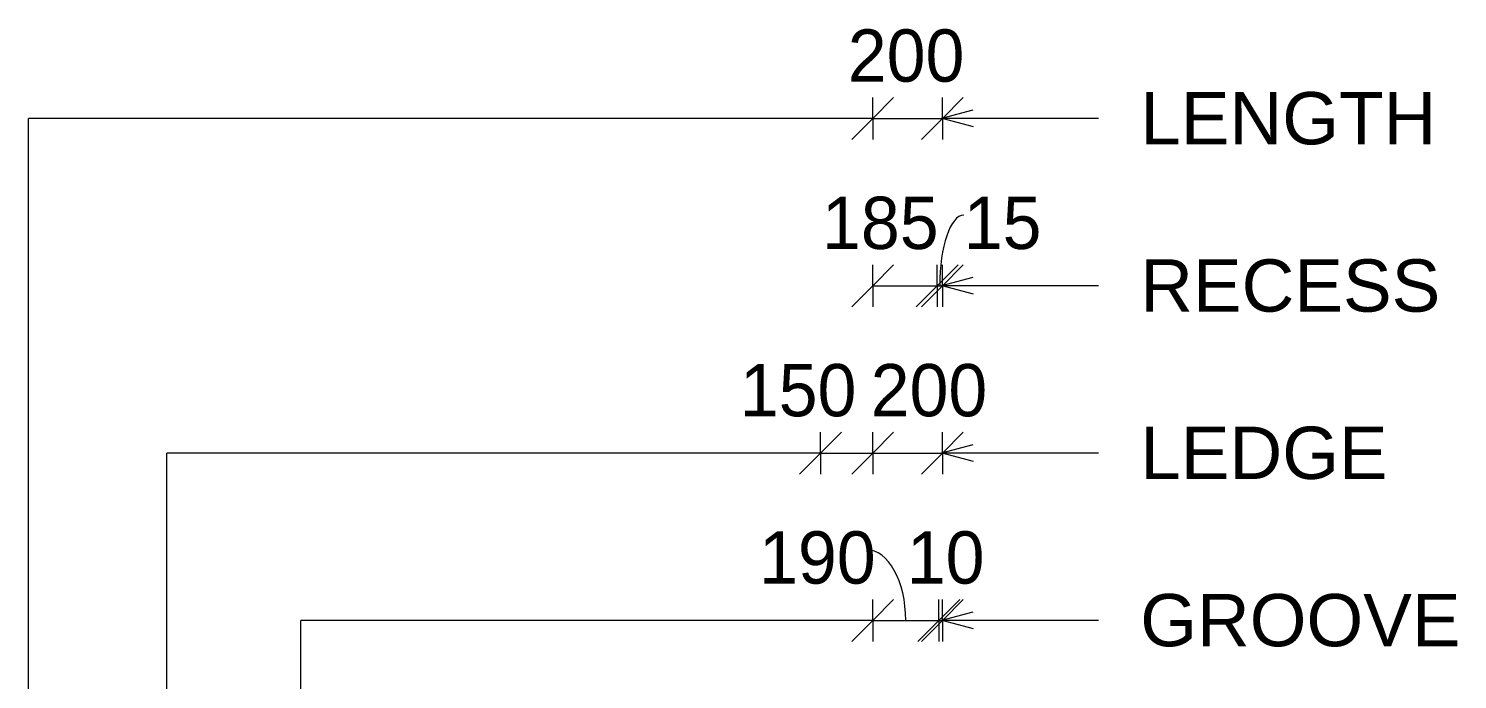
# Model space of a CAD drawing. Header units: millimetres. Extents: x -3132 to 16275, y -2723 to 21287.
# Drawn here: x 7159 to 11262, y 8427 to 10294 of the extents above; entities that cross this region are included whole.
import ezdxf

# ---------------------------------------------------------------- set-up
doc = ezdxf.new("R2010")
doc.units = ezdxf.units.MM
for name, color, linetype, lineweight in [('A-ANNO-DIMS', 211, 'Continuous', 9), ('A-ANNO-DIMS-60', 211, 'Continuous', 9), ('A-DETL-THIN', 151, 'Continuous', 18), ('G-ANNO-TEXT', 231, 'Continuous', 9)]:
    doc.layers.add(name, color=color, linetype=linetype, lineweight=lineweight)
doc.styles.add('Arial_1', font='arial.ttf', dxfattribs={"height": 150})
doc.styles.add('Nirmala UI Semilight', font='NirmalaS.ttf', dxfattribs={"height": 150})
doc.dimstyles.new('Arrow_Filled_-_2_5_NI_UI', dxfattribs={"dimscale": 304.8, "dimtxt": 157.104592, "dimasz": 0.393701, "dimexe": 0.19685, "dimexo": 0.0625, "dimgap": 0.19685, "dimtad": 1, "dimdec": 0, "dimzin": 0, "dimdsep": 46, "dimtxsty": 'Nirmala UI Semilight', "dimblk1": 'OBLIQUE', "dimblk2": 'OBLIQUE', "dimsah": 1, "dimcen": 0.09, "dimazin": 0, "dimtfac": 1, "dimtdec": 4, "dimtix": 1, "dimtmove": 0, "dimatfit": 3, "dimfxl": 0.19685, "dimfxlon": 1, "dimtvp": 1, "dimtolj": 1, "dimtzin": 0, "dimarcsym": 2})
doc.dimstyles.new('Arrow_Filled_-_2_5_NI_UI_1', dxfattribs={"dimscale": 304.8, "dimtxt": 157.104592, "dimasz": 0.393701, "dimexe": 0.19685, "dimexo": 0.0625, "dimgap": 0.19685, "dimtad": 1, "dimdec": 0, "dimzin": 0, "dimdsep": 46, "dimtxsty": 'Nirmala UI Semilight', "dimblk1": 'OBLIQUE', "dimblk2": 'OBLIQUE', "dimsah": 1, "dimcen": 0.09, "dimazin": 0, "dimtfac": 1, "dimtdec": 4, "dimtix": 1, "dimtmove": 1, "dimatfit": 3, "dimfxl": 0.19685, "dimfxlon": 1, "dimtvp": 1, "dimtolj": 1, "dimtzin": 0, "dimarcsym": 2})
doc.dimstyles.new('Arrow_Filled_-_2_5_NI_UI_2', dxfattribs={"dimscale": 304.8, "dimtxt": 157.104592, "dimasz": 0.393701, "dimexe": 0.19685, "dimexo": 0.0625, "dimgap": 0.19685, "dimtad": 1, "dimdec": 0, "dimzin": 0, "dimdsep": 46, "dimtxsty": 'Nirmala UI Semilight', "dimblk1": 'OBLIQUE', "dimblk2": 'OBLIQUE', "dimsah": 1, "dimcen": 0.09, "dimazin": 0, "dimtfac": 1, "dimtdec": 4, "dimtix": 1, "dimtmove": 2, "dimatfit": 3, "dimfxl": 0.19685, "dimfxlon": 1, "dimtvp": 1, "dimtolj": 1, "dimtzin": 0, "dimarcsym": 2})

# ---------------------------------------------------------------- blocks, each defined once
blk = doc.blocks.new('DIMBLOCK89-Elevation Right')
at = {"layer": 'A-ANNO-DIMS-60'}
for p, q in [((9582.7, 10036.4), (9642.7, 10096.4)), ((9582.7, 10036.4), (9582.7, 10096.4)), ((9782.7, 10036.4), (9842.7, 10096.4)), ((9782.7, 10036.4), (9782.7, 10096.4)), ((9582.7, 10036.4), (9522.7, 9976.4)), ((9582.7, 10036.4), (9782.7, 10036.4)), ((9582.7, 10036.4), (9582.7, 9976.4)), ((9782.7, 10036.4), (9722.7, 9976.4)), ((9782.7, 10036.4), (9782.7, 9976.4))]:
    blk.add_line(p, q, dxfattribs=at)
at = {"layer": 'A-ANNO-DIMS-60', "color": 0, "insert": (9511.3, 10292.1), "char_height": 150, "width": 411.328, "attachment_point": 1, "line_spacing_factor": 1.142579, "style": 'Nirmala UI Semilight'}
blk.add_mtext('200', dxfattribs=at)
blk = doc.blocks.new('_Oblique')
at = {"color": 0, "linetype": 'ByBlock', "lineweight": -2}
blk.add_line((-0.5, -0.5), (0.5, 0.5), dxfattribs=at)
blk = doc.blocks.new('DIMBLOCK90-Elevation Right')
at = {"layer": 'A-ANNO-DIMS-60'}
for p, q in [((9432.7, 9076.4), (9492.7, 9136.4)), ((9432.7, 9076.4), (9432.7, 9136.4)), ((9582.7, 9076.4), (9642.7, 9136.4)), ((9582.7, 9076.4), (9582.7, 9136.4)), ((9432.7, 9076.4), (9372.7, 9016.4)), ((9432.7, 9076.4), (9582.7, 9076.4)), ((9432.7, 9076.4), (9432.7, 9016.4)), ((9582.7, 9076.4), (9522.7, 9016.4)), ((9582.7, 9076.4), (9582.7, 9016.4))]:
    blk.add_line(p, q, dxfattribs=at)
at = {"layer": 'A-ANNO-DIMS-60', "color": 0, "insert": (9201.2, 9332.1), "char_height": 150, "width": 370.196, "attachment_point": 1, "line_spacing_factor": 1.142579, "style": 'Nirmala UI Semilight'}
blk.add_mtext('150', dxfattribs=at)
blk = doc.blocks.new('DIMBLOCK91-Elevation Right')
at = {"layer": 'A-ANNO-DIMS-60'}
for p, q in [((9582.7, 9076.4), (9642.7, 9136.4)), ((9582.7, 9076.4), (9582.7, 9136.4)), ((9782.7, 9076.4), (9842.7, 9136.4)), ((9782.7, 9076.4), (9782.7, 9136.4)), ((9582.7, 9076.4), (9522.7, 9016.4)), ((9582.7, 9076.4), (9782.7, 9076.4)), ((9582.7, 9076.4), (9582.7, 9016.4)), ((9782.7, 9076.4), (9722.7, 9016.4)), ((9782.7, 9076.4), (9782.7, 9016.4))]:
    blk.add_line(p, q, dxfattribs=at)
at = {"layer": 'A-ANNO-DIMS-60', "color": 0, "insert": (9577, 9332.1), "char_height": 150, "width": 411.328, "attachment_point": 1, "line_spacing_factor": 1.142579, "style": 'Nirmala UI Semilight'}
blk.add_mtext('200', dxfattribs=at)
blk = doc.blocks.new('DIMBLOCK92-Elevation Right')
at = {"layer": 'A-ANNO-DIMS-60'}
for p, q in [((9582.7, 8596.4), (9642.7, 8656.4)), ((9582.7, 8596.4), (9582.7, 8656.4)), ((9772.7, 8596.4), (9832.7, 8656.4)), ((9772.7, 8596.4), (9772.7, 8656.4)), ((9582.7, 8596.4), (9522.7, 8536.4)), ((9582.7, 8596.4), (9772.7, 8596.4)), ((9582.7, 8596.4), (9582.7, 8536.4)), ((9772.7, 8596.4), (9712.7, 8536.4)), ((9772.7, 8596.4), (9772.7, 8536.4))]:
    blk.add_line(p, q, dxfattribs=at)
blk.add_ellipse((9565, 8596.4), major_axis=(0, 202.8), ratio=0.555741, start_param=4.712389, end_param=6.283185, dxfattribs=at)
at = {"layer": 'A-ANNO-DIMS-60', "color": 0, "insert": (9256.5, 8852.1), "char_height": 150, "width": 370.196, "attachment_point": 1, "line_spacing_factor": 1.142579, "style": 'Nirmala UI Semilight'}
blk.add_mtext('190', dxfattribs=at)
blk = doc.blocks.new('DIMBLOCK93-Elevation Right')
at = {"layer": 'A-ANNO-DIMS-60'}
for p, q in [((9772.7, 8596.4), (9832.7, 8656.4)), ((9772.7, 8596.4), (9772.7, 8656.4)), ((9782.7, 8596.4), (9842.7, 8656.4)), ((9782.7, 8596.4), (9782.7, 8656.4)), ((9772.7, 8596.4), (9712.7, 8536.4)), ((9782.7, 8596.4), (9722.7, 8536.4)), ((9772.7, 8596.4), (9782.7, 8596.4)), ((9772.7, 8596.4), (9772.7, 8536.4)), ((9782.7, 8596.4), (9782.7, 8536.4))]:
    blk.add_line(p, q, dxfattribs=at)
at = {"layer": 'A-ANNO-DIMS-60', "color": 0, "insert": (9680.6, 8852.1), "char_height": 150, "width": 233.086, "attachment_point": 1, "line_spacing_factor": 1.142579, "style": 'Nirmala UI Semilight'}
blk.add_mtext('10', dxfattribs=at)
blk = doc.blocks.new('DIMBLOCK115-Elevation Right')
at = {"layer": 'A-ANNO-DIMS-60'}
for p, q in [((9582.7, 9556.4), (9642.7, 9616.4)), ((9582.7, 9556.4), (9582.7, 9616.4)), ((9767.7, 9556.4), (9827.7, 9616.4)), ((9767.7, 9556.4), (9767.7, 9616.4)), ((9582.7, 9556.4), (9522.7, 9496.4)), ((9582.7, 9556.4), (9767.7, 9556.4)), ((9582.7, 9556.4), (9582.7, 9496.4)), ((9767.7, 9556.4), (9707.7, 9496.4)), ((9767.7, 9556.4), (9767.7, 9496.4))]:
    blk.add_line(p, q, dxfattribs=at)
at = {"layer": 'A-ANNO-DIMS-60', "color": 0, "insert": (9437.3, 9812.1), "char_height": 150, "width": 370.196, "attachment_point": 1, "line_spacing_factor": 1.142579, "style": 'Nirmala UI Semilight'}
blk.add_mtext('185', dxfattribs=at)
blk = doc.blocks.new('DIMBLOCK116-Elevation Right')
at = {"layer": 'A-ANNO-DIMS-60'}
for p, q in [((9767.7, 9556.4), (9827.7, 9616.4)), ((9767.7, 9556.4), (9767.7, 9616.4)), ((9782.7, 9556.4), (9842.7, 9616.4)), ((9782.7, 9556.4), (9782.7, 9616.4)), ((9767.7, 9556.4), (9707.7, 9496.4)), ((9782.7, 9556.4), (9722.7, 9496.4)), ((9767.7, 9556.4), (9782.7, 9556.4)), ((9767.7, 9556.4), (9767.7, 9496.4)), ((9782.7, 9556.4), (9782.7, 9496.4))]:
    blk.add_line(p, q, dxfattribs=at)
blk.add_ellipse((9844.2, 9556.4), major_axis=(0, 202.8), ratio=0.34045, start_param=0, end_param=1.570796, dxfattribs=at)
at = {"layer": 'A-ANNO-DIMS-60', "color": 0, "insert": (9844.2, 9812.1), "char_height": 150, "width": 233.086, "attachment_point": 1, "line_spacing_factor": 1.142579, "style": 'Nirmala UI Semilight'}
blk.add_mtext('15', dxfattribs=at)

msp = doc.modelspace()

# ---------------------------------------------------------------- linework, layer by layer
at = {"layer": 'A-DETL-THIN'}
for p, q in [((7158.8, 7465), (7158.8, 10036.4)), ((9582.7, 10036.4), (7158.8, 10036.4)), ((7556, 7465), (7556, 9076.4)), ((9432.7, 9076.4), (7556, 9076.4)), ((7940.8, 7465), (7940.8, 8596.4)), ((9582.7, 8596.4), (7940.8, 8596.4))]:
    msp.add_line(p, q, dxfattribs=at)
at = {"layer": 'G-ANNO-TEXT', "color": 7}
for p, q in [((9781.3, 10037.3), (9871.3, 10061.4)), ((9781.3, 10037.3), (9871.3, 10013.2)), ((9781.3, 10037.3), (10231, 10037.3)), ((9781.3, 9557.3), (9871.3, 9581.4)), ((9781.3, 9557.3), (9871.3, 9533.2)), ((9781.3, 9557.3), (10231, 9557.3)), ((9781.3, 9077.3), (9871.3, 9101.4)), ((9781.3, 9077.3), (9871.3, 9053.2)), ((9781.3, 9077.3), (10231, 9077.3)), ((9781.3, 8597.3), (9871.3, 8621.4)), ((9781.3, 8597.3), (9871.3, 8573.2)), ((9781.3, 8597.3), (10231, 8597.3))]:
    msp.add_line(p, q, dxfattribs=at)

# ---------------------------------------------------------------- texts
at = {"layer": 'G-ANNO-TEXT', "color": 7, "char_height": 150, "attachment_point": 1, "style": 'Arial_1'}
for s, insert, width in [('LENGTH', (10351, 10112.3), 1029.367), ('RECESS', (10351, 9632.3), 1038.987), ('LEDGE', (10351, 9152.3), 856.202), ('GROOVE', (10351, 8672.3), 1111.139)]:
    msp.add_mtext(s, dxfattribs=dict(at, insert=insert, width=width))

# ---------------------------------------------------------------- dimensions: what is measured, and where the dimension line sits
at = {"layer": 'A-ANNO-DIMS'}
for base, p1, p2, override, picture, middle in [((9782.7, 10036.4), (9582.7, 9976.4), (9782.7, 9976.4), {"dimpost": '<>', "dimfxl": 200}, 'DIMBLOCK89-Elevation Right', (9682.7, 10173.9)), ((9782.7, 8596.4), (9772.7, 8536.4), (9782.7, 8536.4), {"dimpost": '<>', "dimfxl": 10}, 'DIMBLOCK93-Elevation Right', (9777.7, 8734.4))]:
    dim = msp.add_linear_dim(base=base, p1=p1, p2=p2, dimstyle='Arrow_Filled_-_2_5_NI_UI', override=override, dxfattribs=at)
    dim.commit()
    dim.dimension.update_dxf_attribs({"geometry": picture, "text_midpoint": middle})
for base, p1, p2, override, picture, middle in [((9767.7, 9556.4), (9582.7, 9496.4), (9767.7, 9496.4), {"dimpost": '<>', "dimfxl": 185.039062}, 'DIMBLOCK115-Elevation Right', (9622.4, 9712.1)), ((9582.7, 9076.4), (9432.7, 9016.4), (9582.7, 9016.4), {"dimpost": '<>', "dimfxl": 149.962981}, 'DIMBLOCK90-Elevation Right', (9386.3, 9232.1))]:
    dim = msp.add_linear_dim(base=base, p1=p1, p2=p2, angle=0, dimstyle='Arrow_Filled_-_2_5_NI_UI_2', override=override, dxfattribs=at)
    dim.commit()
    dim.dimension.update_dxf_attribs({"geometry": picture, "text_midpoint": middle, "dimtype": 160})
for base, p1, p2, dimstyle, override, picture, middle in [((9782.7, 9556.4), (9767.7, 9496.4), (9782.7, 9496.4), 'Arrow_Filled_-_2_5_NI_UI_1', {"dimpost": '<>', "dimfxl": 14.960938}, 'DIMBLOCK116-Elevation Right', (9960.8, 9712.1)), ((9782.7, 9076.4), (9582.7, 9016.4), (9782.7, 9016.4), 'Arrow_Filled_-_2_5_NI_UI_2', {"dimpost": '<>', "dimfxl": 200}, 'DIMBLOCK91-Elevation Right', (9782.7, 9232.1)), ((9772.7, 8596.4), (9582.7, 8536.4), (9772.7, 8536.4), 'Arrow_Filled_-_2_5_NI_UI_1', {"dimpost": '<>', "dimfxl": 190}, 'DIMBLOCK92-Elevation Right', (9441.6, 8752.1))]:
    dim = msp.add_linear_dim(base=base, p1=p1, p2=p2, dimstyle=dimstyle, override=override, dxfattribs=at)
    dim.commit()
    dim.dimension.update_dxf_attribs({"geometry": picture, "text_midpoint": middle, "dimtype": 160})

doc.saveas('drawing.dxf')
